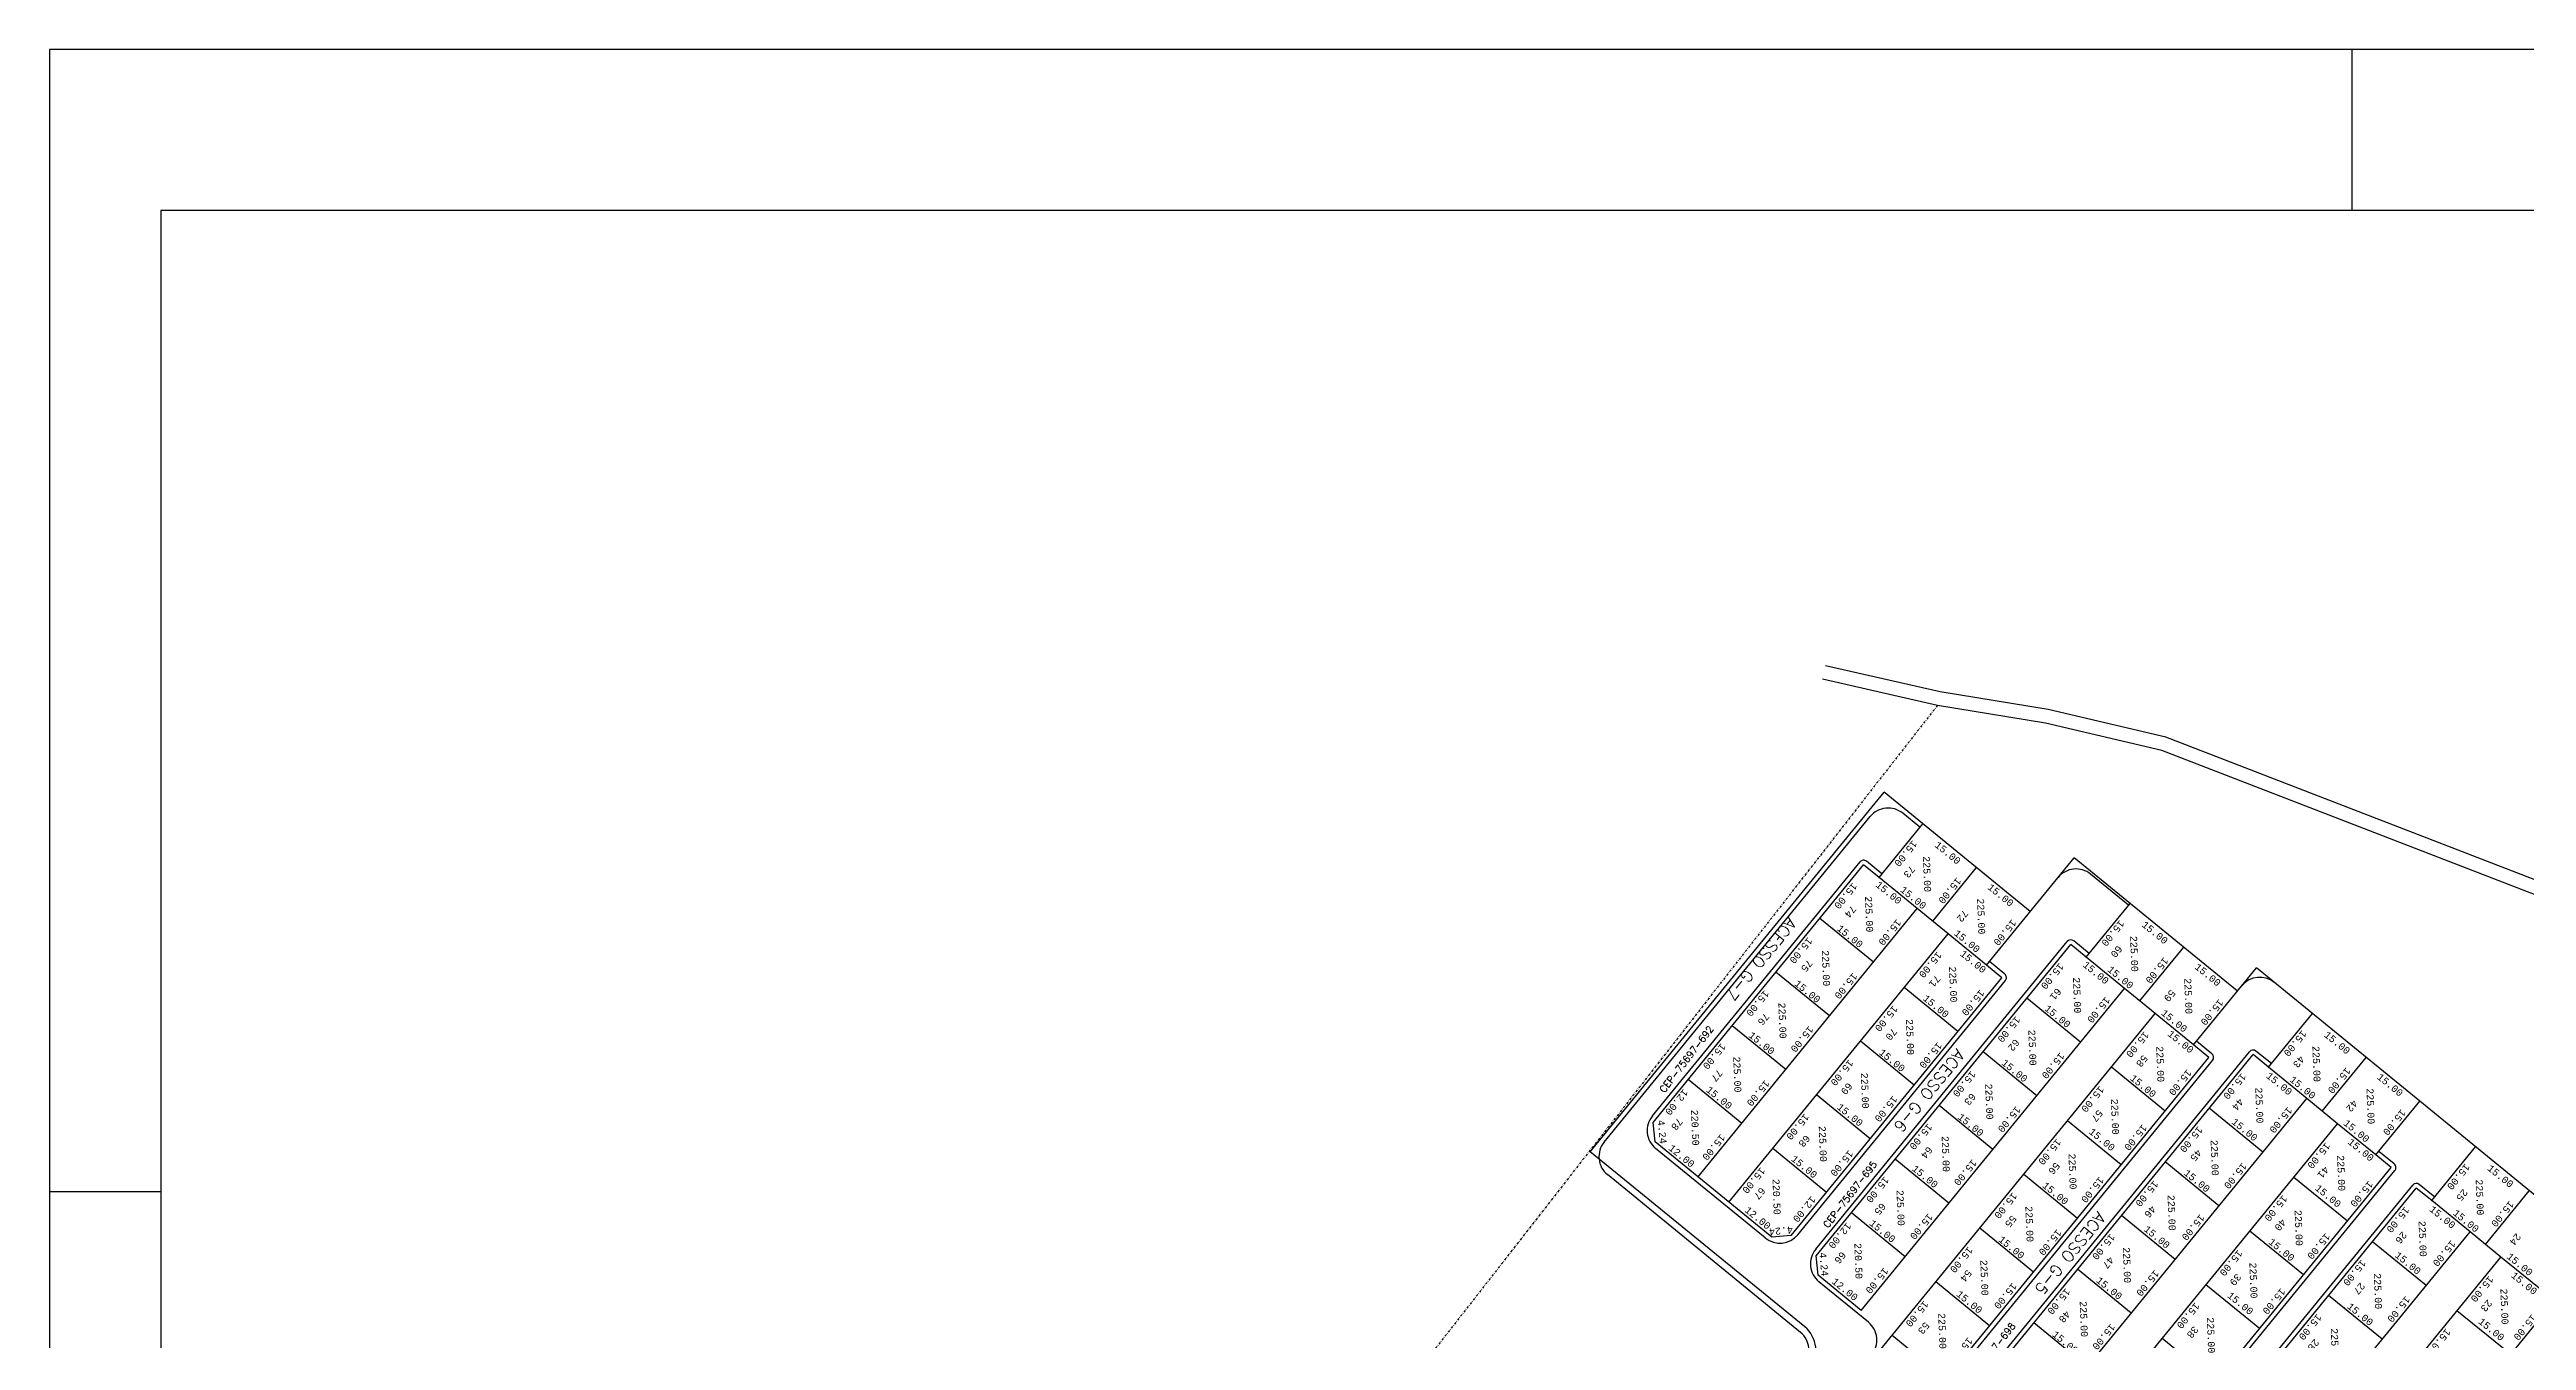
# Model space of a CAD drawing. Extents: x 8330 to 9134, y -11383 to -10245.
# Drawn here: x 8330 to 8866, y -10525 to -10245 of the extents above; entities that cross this region are included whole.
import ezdxf
from ezdxf.enums import TextEntityAlignment as Align

# ---------------------------------------------------------------- set-up
doc = ezdxf.new("R2010")
doc.units = 0
doc.header["$MEASUREMENT"] = 0
doc.linetypes.add('DASHDOT', pattern=[1, 0.5, -0.25, 0, -0.25])
doc.layers.get('0').update_dxf_attribs({"linetype": 'CONTINUOUS'})
for name, color, linetype in [('AREAS', 1, 'CONTINUOUS'), ('CEP', 6, 'CONTINUOUS'), ('LIMITES', 52, 'CONTINUOUS'), ('LOTES', 132, 'CONTINUOUS'), ('METRAGENS', 40, 'CONTINUOUS'), ('MOVEIS', 10, 'CONTINUOUS'), ('N_LOTE', 160, 'CONTINUOUS'), ('QUADRAS', 1, 'CONTINUOUS'), ('RUA', 160, 'CONTINUOUS')]:
    doc.layers.add(name, color=color, linetype=linetype)
doc.styles.add('MONOTXT', font='MONOTXT', dxfattribs={"height": 0.2})
doc.styles.add('ROMANC', font='ROMANC', dxfattribs={"height": 0.2})

msp = doc.modelspace()

# ---------------------------------------------------------------- linework, layer by layer
for p, q in [((9134.42366, -10245.26445), (8329.75741, -10245.26445)), ((8329.75741, -10245.26445), (8329.75741, -11383.29243)), ((8827.88414, -10245.26445), (8827.88414, -10280.13104)), ((8329.75741, -10492.41194), (8353.82184, -10492.41194))]:
    msp.add_line(p, q)
at = {"color": 1}
msp.add_line((9111.633, -10280.13104), (8353.82184, -10280.13104), dxfattribs=at)
at = {"layer": 'LIMITES', "linetype": 'DASHDOT'}
msp.add_line((8738.2329, -10387.18531), (8431.6563, -10780.01317), dxfattribs=at)
at = {"layer": 'LIMITES', "color": 5, "linetype": 'Continuous'}
for points in [[(9083.56232, -10991.6684), (9057.9497, -10947.69381), (8987.3009, -10793.97619), (8963.81602, -10765.73104), (8926.1137, -10731.97887), (8912.65995, -10710.94736), (8905.35427, -10681.01591), (8907.65579, -10619.59558), (8921.35383, -10569.00955), (8936.41226, -10559.9905), (8964.60124, -10558.51908), (8974.55429, -10554.05994), (8974.55429, -10541.16021), (8960.83533, -10537.62805), (8937.59422, -10537.20573), (8929.46156, -10531.14834), (8923.68755, -10513.12024), (8937.49785, -10466.49785), (8972.37233, -10454.46057), (8907.42684, -10440.40578), (8787.66862, -10394.06578), (8762.20676, -10388.08724), (8738.80764, -10384.23953), (8713.99558, -10378.62869)], [(9080.96998, -10993.17829), (9055.28437, -10949.07839), (8984.76528, -10795.64299), (8961.15389, -10767.24569), (8923.24849, -10733.3117), (8909.72226, -10712.1669), (8902.29362, -10681.73165), (8904.63387, -10619.27753), (8918.90313, -10566.58201), (8933.80608, -10557.65608), (8961.704, -10556.19986), (8971.55429, -10551.78676), (8971.55429, -10543.56718), (8958.03866, -10540.08736), (8935.142, -10539.67131), (8927.12987, -10533.70369), (8920.54848, -10513.15473), (8935.05983, -10464.16568), (8961.25505, -10455.12414), (8906.56301, -10443.28829), (8786.78017, -10396.93876), (8761.61982, -10391.03101), (8738.2329, -10387.18531), (8713.33389, -10381.55481)]]:
    msp.add_lwpolyline(points, dxfattribs=at)
at = {"layer": 'LOTES', "linetype": 'Continuous'}
for p, q in [((8733.86268, -10431.18221), (8725.58475, -10424.41819)), ((8724.37149, -10442.79764), (8712.75604, -10433.30649)), ((8748.81559, -10443.4005), (8740.53766, -10436.63648)), ((8778.68024, -10448.43252), (8770.40231, -10441.6685)), ((8714.88036, -10454.41308), (8703.26491, -10444.92193)), ((8742.66193, -10457.74303), (8731.04651, -10448.2519)), ((8769.18909, -10460.04796), (8757.57365, -10450.55682)), ((8793.63316, -10460.6508), (8785.35523, -10453.88678)), ((8705.38922, -10466.02851), (8693.77377, -10456.53736)), ((8733.17079, -10469.35846), (8721.55537, -10459.86733)), ((8759.69792, -10471.66337), (8748.08247, -10462.17222)), ((8787.4795, -10474.99336), (8775.86408, -10465.50223)), ((8818.11946, -10472.26491), (8809.84152, -10465.50088)), ((8695.89809, -10477.64395), (8684.28264, -10468.1528)), ((8723.67965, -10480.97389), (8712.06423, -10471.48276)), ((8750.20679, -10483.27881), (8738.59134, -10473.78766)), ((8808.62834, -10483.88037), (8797.01291, -10474.38924)), ((8777.98836, -10486.60879), (8766.37294, -10477.11766)), ((8833.07237, -10484.48319), (8824.79444, -10477.71917)), ((8714.18852, -10492.58933), (8702.5731, -10483.0982)), ((8740.71565, -10494.89424), (8729.1002, -10485.40309)), ((8799.13718, -10495.49579), (8787.52173, -10486.00464)), ((8768.49718, -10498.22419), (8756.88179, -10488.73308)), ((8826.91876, -10498.82577), (8815.30333, -10489.33464)), ((8731.22452, -10506.50968), (8719.60907, -10497.01853)), ((8789.64601, -10507.11122), (8778.03057, -10497.62008)), ((8853.4459, -10501.13063), (8845.16796, -10494.3666)), ((8759.00604, -10509.83962), (8747.39064, -10500.34851)), ((8817.4276, -10510.44119), (8805.81218, -10500.95006)), ((8843.95478, -10512.74609), (8832.33935, -10503.25496)), ((8868.39881, -10513.34891), (8860.12088, -10506.58489)), ((8749.5149, -10521.45505), (8737.8995, -10511.96393)), ((8780.15484, -10518.72663), (8768.53939, -10509.23548)), ((8807.93646, -10522.05662), (8796.32101, -10512.56547)), ((8834.46362, -10524.36151), (8822.84817, -10514.87036)), ((8862.2452, -10527.69149), (8850.62977, -10518.20036)), ((8740.02377, -10533.07049), (8728.40835, -10523.57936)), ((8770.66371, -10530.34207), (8759.04826, -10520.85092)), ((8798.44528, -10533.67202), (8786.82986, -10524.18089))]:
    msp.add_line(p, q, dxfattribs=at)
at = {"layer": 'MOVEIS'}
for p, q in [((9112.78753, -10280.13104), (8353.82184, -10280.13104)), ((8353.82184, -10280.13104), (8353.82184, -11372.17809))]:
    msp.add_line(p, q, dxfattribs=at)
at = {"layer": 'QUADRAS', "linetype": 'Continuous'}
for p, q in [((8663.11434, -10483.78623), (8726.70503, -10405.96283)), ((8758.30673, -10431.78505), (8726.70503, -10405.96283)), ((8666.10332, -10481.7087), (8723.68294, -10411.24175)), ((8734.44314, -10413.57714), (8730.71847, -10410.53365)), ((8725.58476, -10424.41819), (8735.07588, -10412.80278)), ((8676.54811, -10476.03806), (8721.47287, -10421.05834)), ((8676.68973, -10477.44516), (8722.24723, -10421.69109)), ((8725.58474, -10424.41822), (8722.24723, -10421.69109)), ((8726.21749, -10423.64385), (8722.87998, -10420.91672)), ((8737.20017, -10433.90934), (8746.69131, -10422.29392)), ((8748.8156, -10443.40049), (8767.79788, -10420.16963)), ((8803.12429, -10449.03536), (8767.79788, -10420.16963)), ((8725.58474, -10424.41821), (8725.58476, -10424.41819)), ((8779.57707, -10430.44027), (8771.35215, -10423.71957)), ((8686.40694, -10489.25938), (8733.86266, -10431.18223)), ((8740.53766, -10436.63648), (8733.86265, -10431.18224)), ((8733.86269, -10431.18223), (8733.86269, -10431.18222)), ((8770.4023, -10441.66852), (8779.89344, -10430.05309)), ((8693.08195, -10494.71363), (8740.53766, -10436.63648)), ((8711.87454, -10504.90379), (8766.29044, -10438.30864)), ((8712.01616, -10506.31089), (8767.06481, -10438.94138)), ((8770.40231, -10441.66851), (8767.06479, -10438.94138)), ((8771.03506, -10440.89414), (8767.69755, -10438.16702)), ((8752.15311, -10446.12763), (8748.81559, -10443.4005)), ((8752.78586, -10445.35326), (8749.44834, -10442.62613)), ((8782.01773, -10451.15966), (8791.50887, -10439.54423)), ((8793.63316, -10460.6508), (8807.23712, -10444.00203)), ((8842.5635, -10472.86774), (8807.23712, -10444.00203)), ((8706.59563, -10501.88168), (8752.15311, -10446.12763)), ((8708.00273, -10501.74006), (8752.92748, -10446.76037)), ((8721.73337, -10518.12511), (8778.68022, -10448.43254)), ((8785.35522, -10453.88679), (8778.68022, -10448.43255)), ((8778.68024, -10448.43255), (8778.68025, -10448.43253)), ((8718.91722, -10535.19479), (8785.35522, -10453.88679)), ((8809.84151, -10465.5009), (8819.33265, -10453.88547)), ((8796.97064, -10463.37792), (8793.63315, -10460.65081)), ((8797.6034, -10462.60356), (8794.2659, -10459.87644)), ((8732.33146, -10551.96705), (8805.72966, -10462.14102)), ((8732.43088, -10542.36284), (8796.97065, -10463.37793)), ((8732.47308, -10553.37415), (8806.50402, -10462.77378)), ((8733.83798, -10542.22122), (8797.74502, -10464.01067)), ((8809.84152, -10465.50089), (8806.50405, -10462.7738)), ((8810.47427, -10464.72652), (8807.13677, -10461.99941)), ((8821.45694, -10474.99204), (8830.94808, -10463.37661)), ((8742.19029, -10565.18837), (8818.11946, -10472.26491)), ((8824.79444, -10477.71917), (8818.11944, -10472.26494)), ((8833.07237, -10484.48318), (8842.56351, -10472.86775)), ((8886.64802, -10508.88982), (8842.56353, -10472.86772)), ((8677.11459, -10481.66646), (8676.68973, -10477.44516)), ((8702.37431, -10502.30654), (8677.11459, -10481.66649)), ((8748.8653, -10570.64262), (8824.79444, -10477.71917)), ((8709.52966, -10521.7128), (8663.11434, -10483.78623)), ((8700.96721, -10502.44817), (8677.25621, -10483.07359)), ((8762.37898, -10577.81067), (8836.4099, -10487.21033)), ((8836.4099, -10487.21033), (8833.07237, -10484.48319)), ((8837.04265, -10486.43596), (8833.70512, -10483.70882)), ((8845.16795, -10494.36662), (8854.65909, -10482.75119)), ((8708.58055, -10522.87434), (8666.81142, -10488.74423)), ((8763.78609, -10577.66906), (8837.18427, -10487.84307)), ((8767.65789, -10580.83276), (8841.05611, -10491.00674)), ((8767.79952, -10582.23987), (8841.83046, -10491.6395)), ((8845.16796, -10494.36661), (8841.83049, -10491.63952)), ((8845.80071, -10493.59224), (8842.46321, -10490.86512)), ((8856.78338, -10503.85776), (8866.27452, -10492.24233)), ((8706.59563, -10501.88168), (8702.37431, -10502.30654)), ((8777.51673, -10594.05409), (8853.4459, -10501.13063)), ((8860.12088, -10506.58489), (8853.44588, -10501.13066)), ((8712.44102, -10510.53219), (8712.01616, -10506.31089)), ((8784.19174, -10599.50834), (8860.12088, -10506.58489)), ((8721.73334, -10518.1251), (8712.44102, -10510.53222)), ((8723.28432, -10520.68381), (8712.58264, -10511.93932)), ((8797.70542, -10606.67639), (8871.73634, -10516.07605))]:
    msp.add_line(p, q, dxfattribs=at)
for centre, radius, start, end in [((8727.55475, -10414.40546), 5, 50.7472083, 140.7472444), ((8722.24724, -10421.69108), 1, 50.747225, 140.7472806), ((8768.1896, -10427.59234), 5, 50.747175, 140.74725), ((8767.06481, -10438.94138), 1, 50.74725, 140.7471889), ((8752.15312, -10446.12762), 1, 320.7472194, 50.7472306), ((8807.94521, -10451.03755), 5, 50.7472306, 140.7472083), ((8796.97066, -10463.37792), 1, 320.7473, 50.7472972), ((8806.50402, -10462.77377), 1, 50.7471944, 140.7471417), ((8680.41991, -10479.20177), 5, 140.7472167, 230.7472889), ((8669.97513, -10484.87241), 5, 140.74715, 230.7473278), ((8836.40991, -10487.21033), 1, 320.7472806, 50.7472917), ((8841.83047, -10491.63949), 1, 50.7473722, 140.7472222), ((8704.13092, -10498.57635), 5, 230.7473139, 320.7472806), ((8715.74635, -10508.0675), 5, 140.7472, 230.7473139), ((8705.41684, -10526.74615), 5, 320.7471944, 50.7472889), ((8705.41684, -10526.74616), 6.5, 320.7472361, 50.7472833), ((8720.12061, -10524.55562), 5, 320.7471806, 50.7472861)]:
    msp.add_arc(centre, radius, start, end, dxfattribs=at)
for p in [(8725.58475, -10424.4182), (8770.40231, -10441.66851), (8770.40235, -10441.66855), (8809.84156, -10465.50093), (8790.85922, -10488.73177), (8845.168, -10494.36665), (8826.18566, -10517.59749)]:
    msp.add_point(p, dxfattribs=at)

# ---------------------------------------------------------------- texts
at = {"layer": 'AREAS', "linetype": 'Continuous', "style": 'MONOTXT'}
for s, p in [('225.00', (8735.09064, -10419.84739)), ('225.00', (8722.55746, -10428.5395)), ('225.00', (8746.79671, -10428.99255)), ('225.00', (8779.9082, -10437.0977)), ('225.00', (8713.21935, -10440.21424)), ('225.00', (8740.73535, -10443.71981)), ('225.00', (8767.55104, -10446.07371)), ('225.00', (8791.61427, -10446.24286)), ('225.00', (8703.80928, -10451.54793)), ('225.00', (8731.41275, -10455.10108)), ('225.00', (8757.88389, -10457.40523)), ('225.00', (8694.03891, -10463.2133)), ('225.00', (8785.55292, -10460.97014)), ('225.00', (8819.34741, -10460.93008)), ('225.00', (8721.65393, -10466.71568)), ('225.00', (8748.54578, -10469.07997)), ('225.00', (8806.9903, -10469.90613)), ('225.00', (8831.05348, -10470.07524)), ('220.50', (8684.917, -10474.71441)), ('225.00', (8775.76239, -10472.34184)), ('225.00', (8712.54264, -10478.23545)), ('225.00', (8739.13571, -10480.41366)), ('225.00', (8797.32315, -10481.23765)), ('225.00', (8766.5706, -10484.20097)), ('225.00', (8824.69281, -10484.55884)), ('220.50', (8702.53615, -10489.67841)), ('225.00', (8729.36534, -10492.07903)), ('225.00', (8854.67385, -10489.7958)), ('225.00', (8757.248, -10495.58224)), ('225.00', (8788.00796, -10493.13697)), ('225.00', (8815.50102, -10496.41797)), ('225.00', (8842.31674, -10498.77185)), ('220.50', (8720.24343, -10503.58014)), ('225.00', (8747.48918, -10507.19684)), ('225.00', (8778.34081, -10504.46849)), ('225.00', (8805.71049, -10507.78967)), ('225.00', (8832.64959, -10510.10337)), ('225.00', (8860.01925, -10513.42456)), ('225.00', (8738.37789, -10518.71661)), ('225.00', (8769.0027, -10516.14323)), ('225.00', (8796.5187, -10519.6488)), ('225.00', (8823.3344, -10522.00269))]:
    msp.add_text(s, height=1.5, rotation=271.9987528, dxfattribs=at).set_placement(p)
at = {"layer": 'CEP', "linetype": 'Continuous', "style": 'ROMANC'}
for s, p in [('CEP-75697-692', (8679.14963, -10471.17484)), ('CEP-75697-695', (8714.53725, -10500.43162)), ('CEP-75697-698', (8744.48138, -10535.41777))]:
    msp.add_text(s, height=1.5, rotation=52.3256083, dxfattribs=at).set_placement(p)
at = {"layer": 'METRAGENS', "linetype": 'Continuous', "style": 'MONOTXT'}
for s, rotation, p in [('15.00 ', 230.7472222, (8732.86385, -10416.29336)), ('15.00', 320.7472389, (8737.46745, -10417.63937)), ('15.00 ', 230.7472222, (8719.86949, -10425.46805)), ('15.00', 320.7472389, (8724.69633, -10426.24901)), ('15.00', 320.7472389, (8730.02057, -10427.3281)), ('15.00 ', 230.7472222, (8742.40713, -10424.33913)), ('15.00', 320.7472389, (8748.91703, -10426.76913)), ('15.00 ', 230.7472222, (8729.43072, -10433.34364)), ('15.00 ', 230.7472222, (8754.3285, -10433.39306)), ('15.00 ', 230.7472222, (8777.68141, -10433.54367)), ('15.00', 320.7472389, (8782.28501, -10434.88968)), ('15.00 ', 230.7472222, (8710.19939, -10437.28735)), ('15.00', 320.7472389, (8716.32087, -10435.69552)), ('15.00', 320.7472389, (8741.65631, -10436.737)), ('15.00 ', 230.7472222, (8738.19139, -10440.3694)), ('15.00', 320.7472389, (8742.96307, -10441.16716)), ('15.00 ', 230.7472222, (8764.58504, -10442.83955)), ('15.00', 320.7472389, (8769.52447, -10443.57106)), ('15.00', 320.7472389, (8774.83813, -10444.57841)), ('15.00 ', 230.7472222, (8787.22469, -10441.58944)), ('15.00', 320.7472389, (8793.73459, -10444.01944)), ('15.00 ', 230.7472222, (8700.81933, -10448.70349)), ('15.00', 320.7472389, (8707.11795, -10447.62545)), ('15.00 ', 230.7472222, (8719.93036, -10444.94649)), ('15.00', 320.7472389, (8734.933, -10450.82935)), ('15.00 ', 230.7472222, (8747.44057, -10448.5815)), ('15.00 ', 230.7472222, (8728.66539, -10452.01153)), ('15.00 ', 230.7472222, (8755.19592, -10454.33378)), ('15.00', 320.7472389, (8761.23538, -10453.01758)), ('15.00 ', 230.7472222, (8774.59387, -10450.13286)), ('15.00', 320.7472389, (8786.47387, -10453.98731)), ('15.00 ', 230.7472222, (8799.14606, -10450.64337)), ('15.00 ', 230.7472222, (8691.44353, -10460.17441)), ('15.00', 320.7472389, (8697.22734, -10458.80302)), ('15.00 ', 230.7472222, (8710.43359, -10456.46682)), ('15.00 ', 230.7472222, (8738.27655, -10459.9623)), ('15.00 ', 230.7472222, (8783.00896, -10457.61973)), ('15.00', 320.7472389, (8787.86698, -10458.50376)), ('15.00 ', 230.7472222, (8817.12062, -10457.37605)), ('15.00', 320.7472389, (8821.72422, -10458.72206)), ('15.00 ', 230.7472222, (8719.07559, -10463.72999)), ('15.00', 320.7472389, (8725.43085, -10462.53409)), ('15.00', 320.7472389, (8751.94952, -10464.77693)), ('15.00 ', 230.7472222, (8764.75715, -10462.20937)), ('15.00 ', 230.7472222, (8792.25814, -10465.83183)), ('15.00 ', 230.7472222, (8826.6639, -10465.42182)), ('12.00 ', 230.7472222, (8683.2948, -10470.1005)), ('15.00', 320.7472389, (8688.02236, -10470.6174)), ('15.00 ', 230.7472222, (8700.93361, -10468.15055)), ('15.00 ', 230.7472222, (8745.52582, -10466.15308)), ('15.00 ', 230.7472222, (8773.3087, -10469.46298)), ('15.00', 320.7472389, (8779.75057, -10468.07968)), ('15.00 ', 230.7472222, (8804.0243, -10466.67197)), ('15.00', 320.7472389, (8809.183, -10467.59123)), ('15.00', 320.7472389, (8814.27734, -10468.41079)), ('15.00', 320.7472389, (8833.1738, -10467.85182)), ('15.00 ', 230.7472222, (8709.48649, -10475.42681)), ('15.00', 320.7472389, (8716.32593, -10474.34846)), ('15.00 ', 230.7472222, (8728.60446, -10471.55812)), ('15.00', 320.7472389, (8742.44438, -10476.49118)), ('15.00 ', 230.7472222, (8755.25679, -10473.81222)), ('15.00', 320.7472389, (8801.71078, -10477.54015)), ('15.00 ', 230.7472222, (8814.03313, -10473.96528)), ('15.00 ', 230.7472222, (8838.58527, -10474.47575)), ('15.00 ', 230.7472222, (8691.32417, -10479.86482)), ('15.00 ', 230.7472222, (8736.14576, -10477.56922)), ('15.00 ', 230.7472222, (8764.02664, -10480.85056)), ('15.00', 320.7472389, (8770.83903, -10479.66954)), ('15.00 ', 230.7472222, (8782.59308, -10477.74915)), ('15.00 ', 230.7472222, (8794.63518, -10478.1662)), ('15.00 ', 230.7472222, (8822.23912, -10481.67998)), ('15.00', 320.7472389, (8825.91308, -10477.81969)), ('15.00', 320.7472389, (8826.86197, -10481.89799)), ('12.00', 320.7472389, (8679.89462, -10483.22356)), ('15.00 ', 230.7472222, (8699.98579, -10487.04596)), ('15.00', 320.7472389, (8706.42057, -10485.56211)), ('15.00 ', 230.7472222, (8719.03708, -10483.34245)), ('15.00', 320.7472389, (8732.55377, -10487.66875)), ('15.00 ', 230.7472222, (8745.76002, -10485.33255)), ('15.00 ', 230.7472222, (8804.19641, -10486.04179)), ('15.00 ', 230.7472222, (8852.44706, -10486.24177)), ('15.00', 320.7472389, (8857.05066, -10487.58778)), ('15.00 ', 230.7472222, (8726.76996, -10489.04014)), ('15.00 ', 230.7472222, (8754.50064, -10492.49269)), ('15.00', 320.7472389, (8760.76825, -10491.31051)), ('15.00 ', 230.7472222, (8773.27582, -10489.06266)), ('15.00 ', 230.7472222, (8785.04196, -10489.90281)), ('15.00', 320.7472389, (8791.38878, -10488.60935)), ('15.00', 320.7472389, (8819.76945, -10491.88654)), ('15.00 ', 230.7472222, (8831.5235, -10489.96615)), ('12.00', 320.7472389, (8696.37084, -10496.63819)), ('12.00 ', 230.7472222, (8710.92379, -10493.27057)), ('15.00 ', 230.7472222, (8736.26004, -10497.01628)), ('15.00 ', 230.7472222, (8795.05079, -10497.19612)), ('15.00 ', 230.7472222, (8812.95706, -10493.06756)), ('15.00 ', 230.7472222, (8839.35074, -10495.53769)), ('15.00', 320.7472389, (8844.50944, -10496.45695)), ('15.00', 320.7472389, (8849.60378, -10497.27651)), ('15.00 ', 230.7472222, (8861.99034, -10494.28754)), ('12.00 ', 230.7472222, (8718.62123, -10498.96623)), ('15.00', 320.7472389, (8723.34879, -10499.48313)), ('15.00', 320.7472389, (8751.2661, -10503.01525)), ('15.00 ', 230.7472222, (8764.1118, -10500.44346)), ('15.00 ', 230.7472222, (8775.65284, -10501.39704)), ('15.00', 320.7472389, (8782.72844, -10500.77099)), ('15.00', 320.7472389, (8809.69867, -10503.52751)), ('15.00 ', 230.7472222, (8822.20624, -10501.27966)), ('15.00 ', 230.7472222, (8849.35957, -10502.831)), ('15.00 ', 230.7472222, (8726.6506, -10508.73055)), ('15.00 ', 230.7472222, (8744.91084, -10504.21115)), ('15.00 ', 230.7472222, (8803.2568, -10504.91081)), ('15.00 ', 230.7472222, (8829.96162, -10507.03192)), ('15.00', 320.7472389, (8837.03722, -10506.40587)), ('15.00', 320.7472389, (8861.23952, -10506.68541)), ('12.00', 320.7472389, (8715.22105, -10512.08929)), ('15.00', 320.7472389, (8742.16118, -10514.82962)), ('15.00 ', 230.7472222, (8754.43971, -10512.03928)), ('15.00 ', 230.7472222, (8765.98274, -10513.21634)), ('15.00', 320.7472389, (8772.40644, -10511.84019)), ('15.00 ', 230.7472222, (8785.21407, -10509.27263)), ('15.00', 320.7472389, (8800.78713, -10515.11737)), ('15.00 ', 230.7472222, (8812.54118, -10513.19698)), ('15.00 ', 230.7472222, (8857.56556, -10510.5457)), ('15.00', 320.7472389, (8862.18841, -10510.76371)), ('15.00 ', 230.7472222, (8735.32174, -10515.90797)), ('15.00 ', 230.7472222, (8793.97474, -10516.29839)), ('15.00 ', 230.7472222, (8820.3684, -10518.76853)), ('15.00', 320.7472389, (8826.71522, -10517.47507)), ('15.00 ', 230.7472222, (8839.52285, -10514.90751)), ('15.00 ', 230.7472222, (8866.84994, -10518.83187)), ('15.00 ', 230.7472222, (8744.87233, -10523.82361)), ('15.00', 320.7472389, (8762.9013, -10523.55444)), ('15.00 ', 230.7472222, (8775.71371, -10520.87548)), ('15.00 ', 230.7472222, (8848.2835, -10521.93328)), ('15.00', 320.7472389, (8855.09589, -10520.75226))]:
    msp.add_text(s, height=1.5, rotation=rotation, dxfattribs=at).set_placement(p)
for rotation, p in [(275.7473861, (8677.91606, -10479.55544)), (185.7480056, (8704.30651, -10500.16916)), (275.7473861, (8712.89711, -10508.2055))]:
    msp.add_text('4.24', height=1.5, rotation=rotation, dxfattribs=at).set_placement(p, align=Align.CENTER)
at = {"layer": 'N_LOTE', "linetype": 'Continuous', "style": 'MONOTXT'}
for s, p in [('73', (8732.39858, -10421.75442)), ('74', (8719.6486, -10430.38469)), ('72', (8743.90111, -10431.31257)), ('60', (8777.21614, -10439.00473)), ('75', (8710.20442, -10442.09751)), ('71', (8737.89418, -10445.44422)), ('61', (8764.03243, -10448.22119)), ('59', (8788.71867, -10448.56288)), ('76', (8700.84389, -10453.63402)), ('70', (8728.48613, -10456.90762)), ('62', (8754.97503, -10459.25042)), ('58', (8782.71175, -10462.69455)), ('43', (8816.65535, -10462.83711)), ('77', (8690.74104, -10465.85354)), ('69', (8718.82088, -10468.67856)), ('63', (8745.53085, -10470.96324)), ('78', (8682.11977, -10476.37612)), ('57', (8773.00269, -10474.55829)), ('44', (8803.47169, -10472.05361)), ('42', (8828.15788, -10472.39526)), ('68', (8709.67526, -10480.01201)), ('64', (8736.17032, -10482.49975)), ('56', (8763.72943, -10485.92538)), ('45', (8794.41429, -10483.08284)), ('41', (8821.93311, -10486.77529)), ('67', (8700.00464, -10491.35647)), ('25', (8851.98179, -10491.70283)), ('65', (8726.06747, -10494.71927)), ('55', (8754.32138, -10497.38878)), ('46', (8784.48935, -10495.28445)), ('40', (8812.65985, -10498.14238)), ('26', (8838.79813, -10500.91933)), ('24', (8863.48432, -10501.26098)), ('66', (8717.4462, -10505.24185)), ('47', (8775.43195, -10506.31368)), ('54', (8744.65613, -10509.15972)), ('39', (8802.95079, -10510.00612)), ('27', (8829.74073, -10511.94856)), ('48', (8765.98777, -10518.0265)), ('23', (8857.25955, -10515.64101)), ('53', (8735.51051, -10520.49317)), ('38', (8793.67753, -10521.37321)), ('28', (8819.81579, -10524.15017))]:
    msp.add_text(s, height=1.5, rotation=230.7472222, dxfattribs=at).set_placement(p)
at = {"layer": 'RUA', "linetype": 'Continuous', "style": 'ROMANC'}
for s, p in [('ACESSO G-7', (8705.97908, -10432.84979)), ('ACESSO G-6', (8742.35945, -10461.37304)), ('ACESSO G-5', (8772.87766, -10496.54487))]:
    msp.add_text(s, height=2.5, rotation=230.7472222, dxfattribs=at).set_placement(p)

doc.saveas('drawing.dxf')
